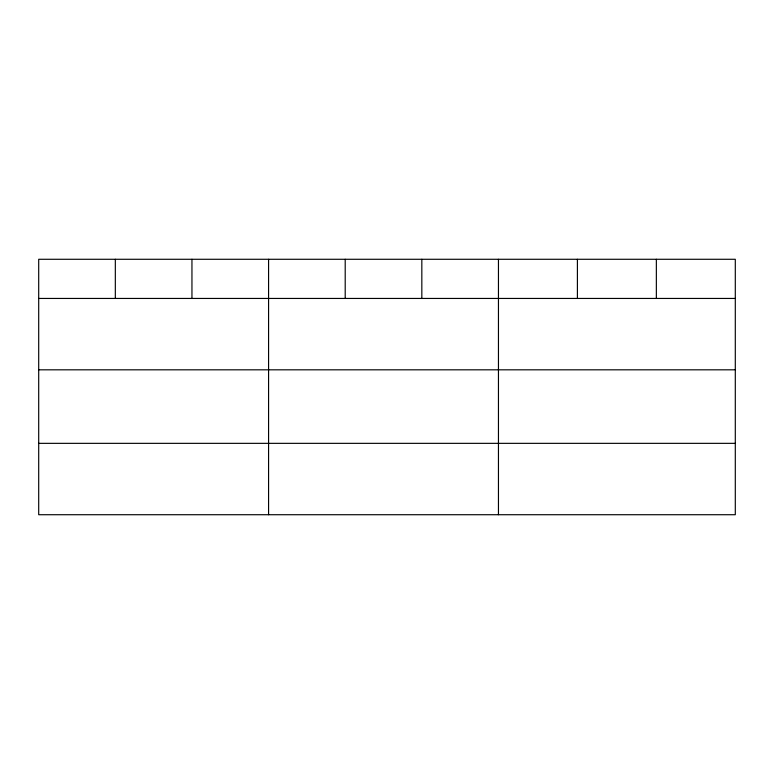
<?xml version="1.0" encoding="UTF-8"?>
<svg xmlns="http://www.w3.org/2000/svg" width="774" height="774" viewBox="0 0 774 774"><rect width="100%" height="100%" fill="white"/><g stroke="black" fill="none" stroke-linecap="round" stroke-linejoin="round"><path stroke-width="1.16" d="M735.3 369.817L735.3 259.28L38.7 259.28L38.7 514.72L735.3 514.72L735.3 369.817L38.7 369.817M38.7 298.445L735.3 298.445M38.7 443.347L735.3 443.347M656.352 259.28L656.352 298.445M577.404 259.28L577.404 298.445M498.456 259.28L498.456 514.72M421.83 259.28L421.83 298.445M345.204 259.28L345.204 298.445M268.578 259.28L268.578 514.72M191.952 259.28L191.952 298.445M115.326 259.28L115.326 298.445"/></g></svg>
